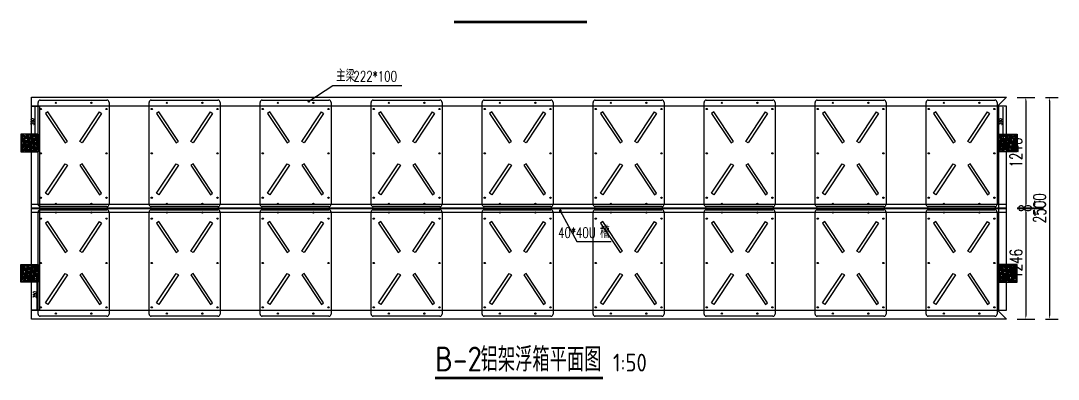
# Model space of a CAD drawing. Extents: x -89702 to 926017, y -610001 to -56924.
# Drawn here: x -8684 to 3000, y -556246 to -552204 of the extents above; entities that cross this region are included whole.
import ezdxf

# ---------------------------------------------------------------- set-up
doc = ezdxf.new("R2010")
doc.units = 0
doc.header["$LTSCALE"] = 10
doc.header["$MEASUREMENT"] = 0
for name, color, linetype in [('DIM_LEAD', 3, 'Continuous'), ('DIM_SYMB', 3, 'Continuous'), ('PUB_TEXT', 7, 'Continuous'), ('W-FLOAT_BOWL浮筒', 253, 'Continuous'), ('W-STEEL_FRAME钢架', 3, 'Continuous'), ('浮箱U槽', 5, 'Continuous')]:
    doc.layers.add(name, color=color, linetype=linetype)
doc.styles.add('_TCH_DIM', font='SIMPLEX', dxfattribs={"bigfont": 'GBCBIG'})
doc.styles.get("Standard").update_dxf_attribs({"font": 'gbenor.shx', "bigfont": 'gbcbig.shx'})
doc.styles.add('STANDARD_T3', font='simplex.shx', dxfattribs={"width": 0.7, "bigfont": 'gbcbig.shx'})
doc.dimstyles.new('W&&10', dxfattribs={"dimtxt": 35, "dimasz": 10, "dimexe": 25, "dimexo": 30, "dimgap": 10, "dimtad": 1, "dimdec": 0, "dimzin": 0, "dimdsep": 46, "dimtxsty": 'STANDARD_T3', "dimcen": 0.09, "dimclrd": 1, "dimclre": 1, "dimclrt": 7, "dimazin": 2, "dimtfac": 1, "dimtdec": 0, "dimtix": 1, "dimtmove": 2, "dimatfit": 3, "dimfxl": 0, "dimtolj": 1, "dimtzin": 0, "dimarcsym": 0})
doc.dimstyles.new('W&&40', dxfattribs={"dimtxt": 140, "dimasz": 40, "dimexe": 100, "dimexo": 120, "dimgap": 40, "dimtad": 1, "dimdec": 0, "dimzin": 0, "dimdsep": 46, "dimtxsty": 'STANDARD_T3', "dimcen": 0.09, "dimclrd": 1, "dimclre": 1, "dimclrt": 7, "dimazin": 2, "dimtfac": 1, "dimtdec": 0, "dimtix": 1, "dimtmove": 2, "dimatfit": 3, "dimfxl": 0, "dimtolj": 1, "dimtzin": 0, "dimarcsym": 0})

# ---------------------------------------------------------------- blocks, each defined once
blk = doc.blocks.new('$matou$00000145')
at = {"layer": 'W-FLOAT_BOWL浮筒'}
for p, q in [((-600, -375), (-600, 375)), ((-575, 400), (575, 400)), ((600, 375), (600, -375)), ((575, -400), (-575, -400))]:
    blk.add_line(p, q, dxfattribs=at)
at = {"layer": 'W-FLOAT_BOWL浮筒', "color": 3}
for p, q in [((-507, 370), (-493, 370)), ((-500, 377), (-500, 363)), ((-7, 370), (7, 370)), ((0, 377), (0, 363)), ((493, 370), (507, 370)), ((500, 377), (500, 363)), ((-577, 200), (-563, 200)), ((-570, 207), (-570, 193)), ((563, 200), (577, 200)), ((570, 207), (570, 193)), ((-577, -200), (-563, -200)), ((-570, -193), (-570, -207)), ((563, -200), (577, -200)), ((570, -193), (570, -207)), ((-507, -370), (-493, -370)), ((-500, -377), (-500, -363)), ((-7, -370), (7, -370)), ((0, -377), (0, -363)), ((493, -370), (507, -370)), ((500, -377), (500, -363))]:
    blk.add_line(p, q, dxfattribs=at)
at = {"layer": 'W-FLOAT_BOWL浮筒', "ltscale": 100}
for points in [[(-450, 316), (-117, 95), (-133, 70), (-467, 291)], [(450, 316), (117, 95), (133, 70), (467, 291)], [(-450, -316), (-117, -95), (-133, -70), (-467, -291)], [(450, -316), (117, -95), (133, -70), (467, -291)]]:
    blk.add_lwpolyline(points, close=True, dxfattribs=at)
at = {"layer": 'W-FLOAT_BOWL浮筒'}
for centre in [(-500, 370), (0, 370), (500, 370), (-570, 200), (570, 200), (-570, -200), (570, -200), (-500, -370), (0, -370), (500, -370)]:
    blk.add_circle(centre, 7, dxfattribs=at)
for centre, start, end in [((-575, 375), 90, 180), ((575, 375), 0, 90), ((-575, -375), 180, 270), ((575, -375), 270, 0)]:
    blk.add_arc(centre, 25, start, end, dxfattribs=at)
blk = doc.blocks.new('*U101')
at = {"layer": 'W-FLOAT_BOWL浮筒', "rotation": 270}
blk.add_blockref('$matou$00000145', (0, 0), dxfattribs=at)
blk = doc.blocks.new('*U102')
at = {"layer": 'W-FLOAT_BOWL浮筒', "color": 0, "linetype": 'ByBlock', "lineweight": -2, "transparency": 16777216}
for p in [(0, 1236), (1250, 1236), (2500, 1236), (3750, 1236), (5000, 1236), (6250, 1236), (7500, 1236), (8750, 1236), (10000, 1236), (0, 0), (1250, 0), (2500, 0), (3750, 0), (5000, 0), (6250, 0), (7500, 0), (8750, 0), (10000, 0)]:
    blk.add_blockref('*U101', p, dxfattribs=at)
blk = doc.blocks.new('01')
h = blk.add_hatch()
h.set_pattern_fill('HOUND', color=77, scale=5)
h.set_pattern_definition([(0, (0, 0), (31.75, 7.9375), [127, -63.5]), (90, (0, 0), (-7.9375, -31.75), [127, -63.5])])
h.paths.add_polyline_path([(50227, 12928), (50227, 12728), (50427, 12728), (50427, 12928)])
h.paths.add_polyline_path([(50382, 12893, -1), (50402, 12893, -1)], flags=16)
h.paths.add_polyline_path([(50252, 12893, -1), (50272, 12893, -1)], flags=16)
h.paths.add_polyline_path([(50402, 12763, -1), (50382, 12763, -1)], flags=16)
h.paths.add_polyline_path([(50272, 12763, -1), (50252, 12763, -1)], flags=16)
at = {"color": 251}
blk.add_lwpolyline([(50227, 12928), (50427, 12928), (50427, 12728), (50227, 12728)], close=True, dxfattribs=at)
at = {"color": 6}
for centre in [(50262, 12893), (50392, 12893), (50262, 12763), (50392, 12763)]:
    blk.add_circle(centre, 10, dxfattribs=at)
blk = doc.blocks.new('*D723')
at = {"color": 1, "lineweight": -2, "transparency": 16777216}
for p, q in [((-8499, -555458), (-8499, -555128)), ((-8489, -555118), (-8474, -555118)), ((-8489, -555468), (-8474, -555468))]:
    blk.add_line(p, q, dxfattribs=at)
at = {"color": 1, "transparency": 16777216}
for points in [[(-8500, -555128), (-8497, -555128), (-8499, -555118)], [(-8500, -555458), (-8497, -555458), (-8499, -555468)]]:
    blk.add_solid(points, dxfattribs=at)
at = {"layer": 'Defpoints', "color": 0, "transparency": 16777216}
for p in [(-8519, -555118), (-8499, -555118), (-8519, -555468)]:
    blk.add_point(p, dxfattribs=at)
at = {"color": 7, "transparency": 16777216, "insert": (-8526, -555293), "char_height": 35, "attachment_point": 5, "rotation": 90, "style": 'STANDARD_T3'}
blk.add_mtext('\\A1;350', dxfattribs=at)
blk = doc.blocks.new('*D724')
at = {"color": 1, "lineweight": -2, "transparency": 16777216}
for p, q in [((-8549, -553168), (-8549, -553168)), ((-8524, -553178), (-8524, -553507)), ((-8549, -553517), (-8549, -553517))]:
    blk.add_line(p, q, dxfattribs=at)
at = {"color": 1, "transparency": 16777216}
for points in [[(-8525, -553178), (-8522, -553178), (-8524, -553168)], [(-8525, -553507), (-8522, -553507), (-8524, -553517)]]:
    blk.add_solid(points, dxfattribs=at)
at = {"layer": 'Defpoints', "color": 0, "transparency": 16777216}
for p in [(-8519, -553168), (-8524, -553517), (-8519, -553517)]:
    blk.add_point(p, dxfattribs=at)
at = {"color": 7, "transparency": 16777216, "insert": (-8551, -553343), "char_height": 35, "attachment_point": 5, "rotation": 90, "style": 'STANDARD_T3'}
blk.add_mtext('\\A1;350', dxfattribs=at)
blk = doc.blocks.new('*D725')
at = {"layer": 'Defpoints', "color": 0, "transparency": 16777216}
for p in [(2416, -553068), (2416, -554314), (2635, -554314)]:
    blk.add_point(p, dxfattribs=at)
at = {"layer": '浮箱U槽', "color": 1, "lineweight": -2, "transparency": 16777216}
for p, q in [((2536, -553068), (2735, -553068)), ((2635, -553108), (2635, -554274)), ((2536, -554314), (2735, -554314))]:
    blk.add_line(p, q, dxfattribs=at)
at = {"layer": '浮箱U槽', "color": 1, "transparency": 16777216}
for points in [[(2628, -553108), (2642, -553108), (2635, -553068)], [(2628, -554274), (2642, -554274), (2635, -554314)]]:
    blk.add_solid(points, dxfattribs=at)
at = {"layer": '浮箱U槽', "color": 7, "transparency": 16777216, "insert": (2525, -553691), "char_height": 140, "attachment_point": 5, "rotation": 90, "style": 'STANDARD_T3'}
blk.add_mtext('\\A1;1246', dxfattribs=at)
blk = doc.blocks.new('*D726')
at = {"layer": 'Defpoints', "color": 0, "transparency": 16777216}
for p in [(2416, -554314), (2416, -554322), (2735, -554322)]:
    blk.add_point(p, dxfattribs=at)
at = {"layer": '浮箱U槽', "color": 1, "lineweight": -2, "transparency": 16777216}
for p, q in [((2735, -554274), (2735, -554234)), ((2635, -554314), (2835, -554314)), ((2635, -554322), (2835, -554322)), ((2735, -554314), (2735, -554322)), ((2735, -554362), (2735, -554402))]:
    blk.add_line(p, q, dxfattribs=at)
at = {"layer": '浮箱U槽', "color": 1, "transparency": 16777216}
for points in [[(2728, -554274), (2742, -554274), (2735, -554314)], [(2728, -554362), (2742, -554362), (2735, -554322)]]:
    blk.add_solid(points, dxfattribs=at)
at = {"layer": '浮箱U槽', "color": 7, "transparency": 16777216, "insert": (2625, -554318), "char_height": 140, "attachment_point": 5, "rotation": 90, "style": 'STANDARD_T3'}
blk.add_mtext('\\A1;8', dxfattribs=at)
blk = doc.blocks.new('*D727')
at = {"layer": 'Defpoints', "color": 0, "transparency": 16777216}
for p in [(2416, -554322), (2416, -555568), (2635, -555568)]:
    blk.add_point(p, dxfattribs=at)
at = {"layer": '浮箱U槽', "color": 1, "lineweight": -2, "transparency": 16777216}
for p, q in [((2536, -554322), (2735, -554322)), ((2635, -554362), (2635, -555528)), ((2536, -555568), (2735, -555568))]:
    blk.add_line(p, q, dxfattribs=at)
at = {"layer": '浮箱U槽', "color": 1, "transparency": 16777216}
for points in [[(2628, -554362), (2642, -554362), (2635, -554322)], [(2628, -555528), (2642, -555528), (2635, -555568)]]:
    blk.add_solid(points, dxfattribs=at)
at = {"layer": '浮箱U槽', "color": 7, "transparency": 16777216, "insert": (2525, -554945), "char_height": 140, "attachment_point": 5, "rotation": 90, "style": 'STANDARD_T3'}
blk.add_mtext('\\A1;1246', dxfattribs=at)
blk = doc.blocks.new('*D722')
at = {"layer": 'Defpoints', "color": 0, "transparency": 16777216}
for p in [(2735, -553068), (2735, -555568), (2900, -555568)]:
    blk.add_point(p, dxfattribs=at)
at = {"layer": '浮箱U槽', "color": 1, "lineweight": -2, "transparency": 16777216}
for p, q in [((2855, -553068), (3000, -553068)), ((2900, -553108), (2900, -555528)), ((2855, -555568), (3000, -555568))]:
    blk.add_line(p, q, dxfattribs=at)
at = {"layer": '浮箱U槽', "color": 1, "transparency": 16777216}
for points in [[(2894, -553108), (2907, -553108), (2900, -553068)], [(2894, -555528), (2907, -555528), (2900, -555568)]]:
    blk.add_solid(points, dxfattribs=at)
at = {"layer": '浮箱U槽', "color": 7, "transparency": 16777216, "insert": (2790, -554318), "char_height": 140, "attachment_point": 5, "rotation": 90, "style": 'STANDARD_T3'}
blk.add_mtext('\\A1;2500', dxfattribs=at)
blk = doc.blocks.new('*D728')
at = {"color": 1, "lineweight": -2, "transparency": 16777216}
for p, q in [((2376, -553178), (2376, -553507)), ((2401, -553168), (2401, -553168)), ((2401, -553517), (2401, -553517))]:
    blk.add_line(p, q, dxfattribs=at)
at = {"color": 1, "transparency": 16777216}
for points in [[(2375, -553178), (2378, -553178), (2376, -553168)], [(2375, -553507), (2378, -553507), (2376, -553517)]]:
    blk.add_solid(points, dxfattribs=at)
at = {"layer": 'Defpoints', "color": 0, "transparency": 16777216}
for p in [(2371, -553168), (2371, -553517), (2376, -553517)]:
    blk.add_point(p, dxfattribs=at)
at = {"color": 7, "transparency": 16777216, "insert": (2349, -553343), "char_height": 35, "attachment_point": 5, "rotation": 90, "style": 'STANDARD_T3'}
blk.add_mtext('\\A1;350', dxfattribs=at)

msp = doc.modelspace()

# ---------------------------------------------------------------- linework, layer by layer
at = {"color": 6}
for points in [[(-8563.5, -553167.7), (-8473.5, -553167.7), (-8473.5, -555467.7), (-8563.5, -555467.7)], [(2416.5, -553167.7), (2326.5, -553167.7), (2326.5, -555467.7), (2416.5, -555467.7)]]:
    msp.add_lwpolyline(points, close=True, dxfattribs=at)
at = {"layer": 'DIM_LEAD'}
for p, q in [((-5439.4, -553111.3), (-5170.6, -552932.7)), ((-5170.6, -552932.7), (-4390.4, -552932.7)), ((-2607.2, -554346.9), (-2421.1, -554694.9)), ((-2421.1, -554694.9), (-2033.5, -554694.9))]:
    msp.add_line(p, q, dxfattribs=at)
at = {"layer": 'DIM_LEAD', "const_width": 16}
for points in [[(-5446.1, -553115.8, 1), (-5432.8, -553106.9, 1)], [(-2611, -554339.8, 1), (-2603.5, -554353.9, 1)]]:
    msp.add_lwpolyline(points, format="xyb", close=True, dxfattribs=at)
at = {"layer": 'DIM_SYMB', "const_width": 28}
for points in [[(-3804.6, -552218.3), (-2305.9, -552218.3)], [(-4018.5, -556232.3), (-2126.6, -556232.3)]]:
    msp.add_lwpolyline(points, dxfattribs=at)
at = {"layer": 'W-STEEL_FRAME钢架', "color": 3}
msp.add_lwpolyline([(-8563.5, -553167.7), (-8563.5, -553067.7), (2416.5, -553067.7), (2316.5, -553167.7), (-8563.5, -553167.7)], dxfattribs=at)
msp.add_lwpolyline([(-8563.5, -555467.7), (2316.5, -555467.7), (2416.5, -555567.7), (-8563.5, -555567.7)], close=True, dxfattribs=at)
at = {"layer": '浮箱U槽'}
for p, q in [((-8563.5, -554273.8), (2416.5, -554273.8)), ((-8563.5, -554313.8), (2416.5, -554313.8)), ((-8563.5, -554321.7), (2416.5, -554321.7)), ((-8563.5, -554361.7), (2416.5, -554361.7))]:
    msp.add_line(p, q, dxfattribs=at)

# ---------------------------------------------------------------- block references
at = {"color": 4, "xscale": -1, "rotation": 180}
msp.add_blockref('01', (-58910.7, -540754.4), dxfattribs=at)
at = {"color": 4, "rotation": 180}
msp.add_blockref('01', (52763.6, -540754.4), dxfattribs=at)
at = {"color": 4}
msp.add_blockref('01', (-58910.7, -567880.7), dxfattribs=at)
at = {"color": 4, "xscale": -1}
msp.add_blockref('01', (52763.6, -567880.7), dxfattribs=at)
at = {"layer": 'W-FLOAT_BOWL浮筒'}
msp.add_blockref('*U102', (-8088.4, -554935.7), dxfattribs=at)

# ---------------------------------------------------------------- texts
at = {"layer": 'PUB_TEXT', "color": 7, "style": '_TCH_DIM'}
for s, height, p in [('主梁', 135.04, (-5133, -552890.7)), ('槽', 135, (-2160.4, -554652.9))]:
    msp.add_text(s, height=height, dxfattribs=at).set_placement(p)
at = {"layer": 'PUB_TEXT', "color": 7, "style": '_TCH_DIM', "width": 0.705882}
for s, p in [('222*100', (-4936.4, -552890.7)), ('40*40U', (-2632.4, -554652.9))]:
    msp.add_text(s, height=119, dxfattribs=at).set_placement(p)
at = {"layer": 'PUB_TEXT', "color": 7}
for s, height, p in [('B-2', 280, (-4018.5, -556158.4)), ('铝架浮箱平面图', 270.07, (-3505.1, -556158.4)), ('1:50', 200, (-2014.6, -556158.4))]:
    msp.add_text(s, height=height, dxfattribs=at).set_placement(p)

# ---------------------------------------------------------------- dimensions: what is measured, and where the dimension line sits
for base, p1, p2, picture, middle in [((-8523.5, -553517.3), (-8518.5, -553167.7), (-8518.5, -553517.3), '*D724', (-8551, -553342.5)), ((2376.5, -553517.3), (2371.5, -553167.7), (2371.5, -553517.3), '*D728', (2349, -553342.5)), ((-8498.8, -555117.9), (-8518.5, -555467.7), (-8518.5, -555117.9), '*D723', (-8526.3, -555292.8))]:
    dim = msp.add_linear_dim(base=base, p1=p1, p2=p2, angle=90, dimstyle='W&&10')
    dim.commit()
    dim.dimension.update_dxf_attribs({"geometry": picture, "text_midpoint": middle})
at = {"layer": '浮箱U槽'}
for base, p1, p2, picture, middle in [((2634.9, -554313.8), (2416.5, -553067.7), (2416.5, -554313.8), '*D725', (2524.9, -553690.8)), ((2900.2, -555567.7), (2734.9, -553067.7), (2734.9, -555567.7), '*D722', (2790.2, -554317.7)), ((2734.9, -554321.7), (2416.5, -554313.8), (2416.5, -554321.7), '*D726', (2624.9, -554317.7)), ((2634.9, -555567.7), (2416.5, -554321.7), (2416.5, -555567.7), '*D727', (2524.9, -554944.7))]:
    dim = msp.add_linear_dim(base=base, p1=p1, p2=p2, angle=90, dimstyle='W&&40', override={"dimfxlon": 1}, dxfattribs=at)
    dim.commit()
    dim.dimension.update_dxf_attribs({"geometry": picture, "text_midpoint": middle})

doc.saveas('drawing.dxf')
